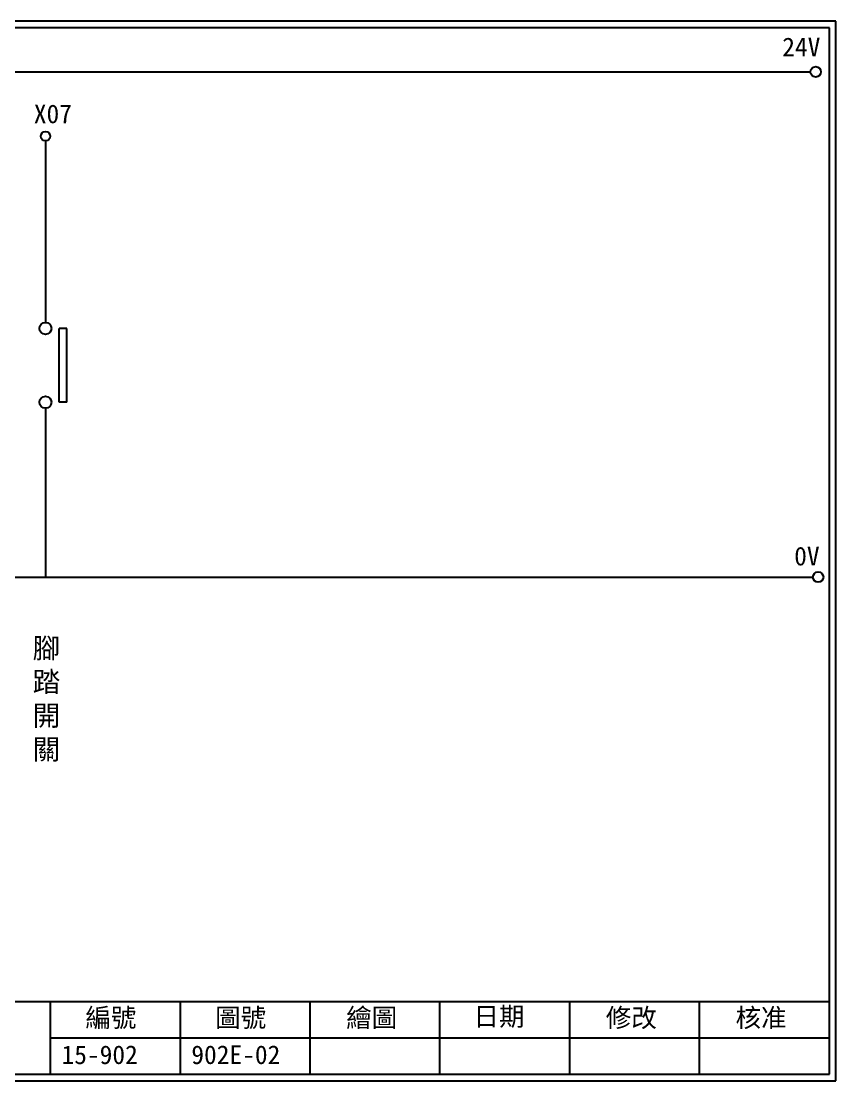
# Model space of a CAD drawing. Extents: x 325 to 612, y 3 to 207.
# Drawn here: x 455.4 to 612.3, y 3 to 207 of the extents above; entities that cross this region are included whole.
import ezdxf

# ---------------------------------------------------------------- set-up
doc = ezdxf.new("R2010")
doc.units = 0
doc.layers.get('0').update_dxf_attribs({"linetype": 'CONTINUOUS'})
doc.layers.add('圖框層', color=7, linetype='CONTINUOUS')
doc.layers.add('標尺寸層', color=3, linetype='CONTINUOUS')
doc.styles.add('CNS', font='romanc.shx', dxfattribs={"bigfont": 'chineset.shx'})
doc.styles.add('STSL', font='kaiu.ttf')

msp = doc.modelspace()

# ---------------------------------------------------------------- linework, layer by layer
for p, q in [((464.2, 147.84), (462.7, 147.84)), ((464.2, 133.61), (462.7, 133.61))]:
    msp.add_line(p, q)
for centre in [(608.44, 197.22), (608.92, 99.96)]:
    msp.add_circle(centre, 1)
at = {"layer": '圖框層', "color": 7}
for p, q in [((612.32, 206.97), (325.32, 206.97)), ((612.32, 3), (612.32, 206.97)), ((611.07, 205.72), (326.57, 205.72)), ((611.07, 4.25), (611.07, 205.72)), ((326.57, 18.25), (611.07, 18.25)), ((461.07, 4.25), (461.07, 18.25)), ((486.07, 4.25), (486.07, 18.25)), ((511.07, 4.25), (511.07, 18.25)), ((536.07, 4.25), (536.07, 18.25)), ((561.07, 4.25), (561.07, 18.25)), ((586.07, 4.25), (586.07, 18.25)), ((461.07, 11.25), (611.07, 11.25)), ((326.57, 4.25), (611.07, 4.25)), ((325.32, 3), (612.32, 3))]:
    msp.add_line(p, q, dxfattribs=at)
at = {"layer": '標尺寸層', "color": 7}
for p, q in [((329.84, 197.22), (607.44, 197.22)), ((460.09, 183.91), (460.09, 148.99)), ((462.7, 133.61), (462.7, 147.84)), ((464.2, 133.61), (464.2, 147.84)), ((460.09, 132.46), (460.09, 99.96)), ((330.05, 99.96), (607.92, 99.96))]:
    msp.add_line(p, q, dxfattribs=at)
for centre, radius in [((460.09, 184.83), 0.92), ((460.09, 147.84), 1.15), ((460.09, 133.61), 1.15)]:
    msp.add_circle(centre, radius, dxfattribs=at)

# ---------------------------------------------------------------- texts
at = {"layer": '圖框層', "color": 4, "style": 'STSL'}
for s, p in [('24V', (602, 200.22)), ('X07', (457.84, 187.33)), ('0V', (604.3, 102.2)), ('編號', (467.78, 13.34)), ('圖號', (492.78, 13.34)), ('繪圖', (518.01, 13.34)), ('日期', (542.54, 13.59)), ('修改', (568.01, 13.34)), ('核准', (593.01, 13.34)), ('15-902', (463.18, 6.22)), ('902E-02', (488.18, 6.22))]:
    msp.add_text(s, height=3.6, dxfattribs=at).set_placement(p)
at = {"layer": '標尺寸層', "color": 7, "insert": (460.28, 76.34), "char_height": 3.9, "width": 4.9608, "attachment_point": 5, "style": 'CNS'}
msp.add_mtext('{\\fDFKai-SB|b0|i0|c136|p65;腳踏開關}', dxfattribs=at)

doc.saveas('drawing.dxf')
